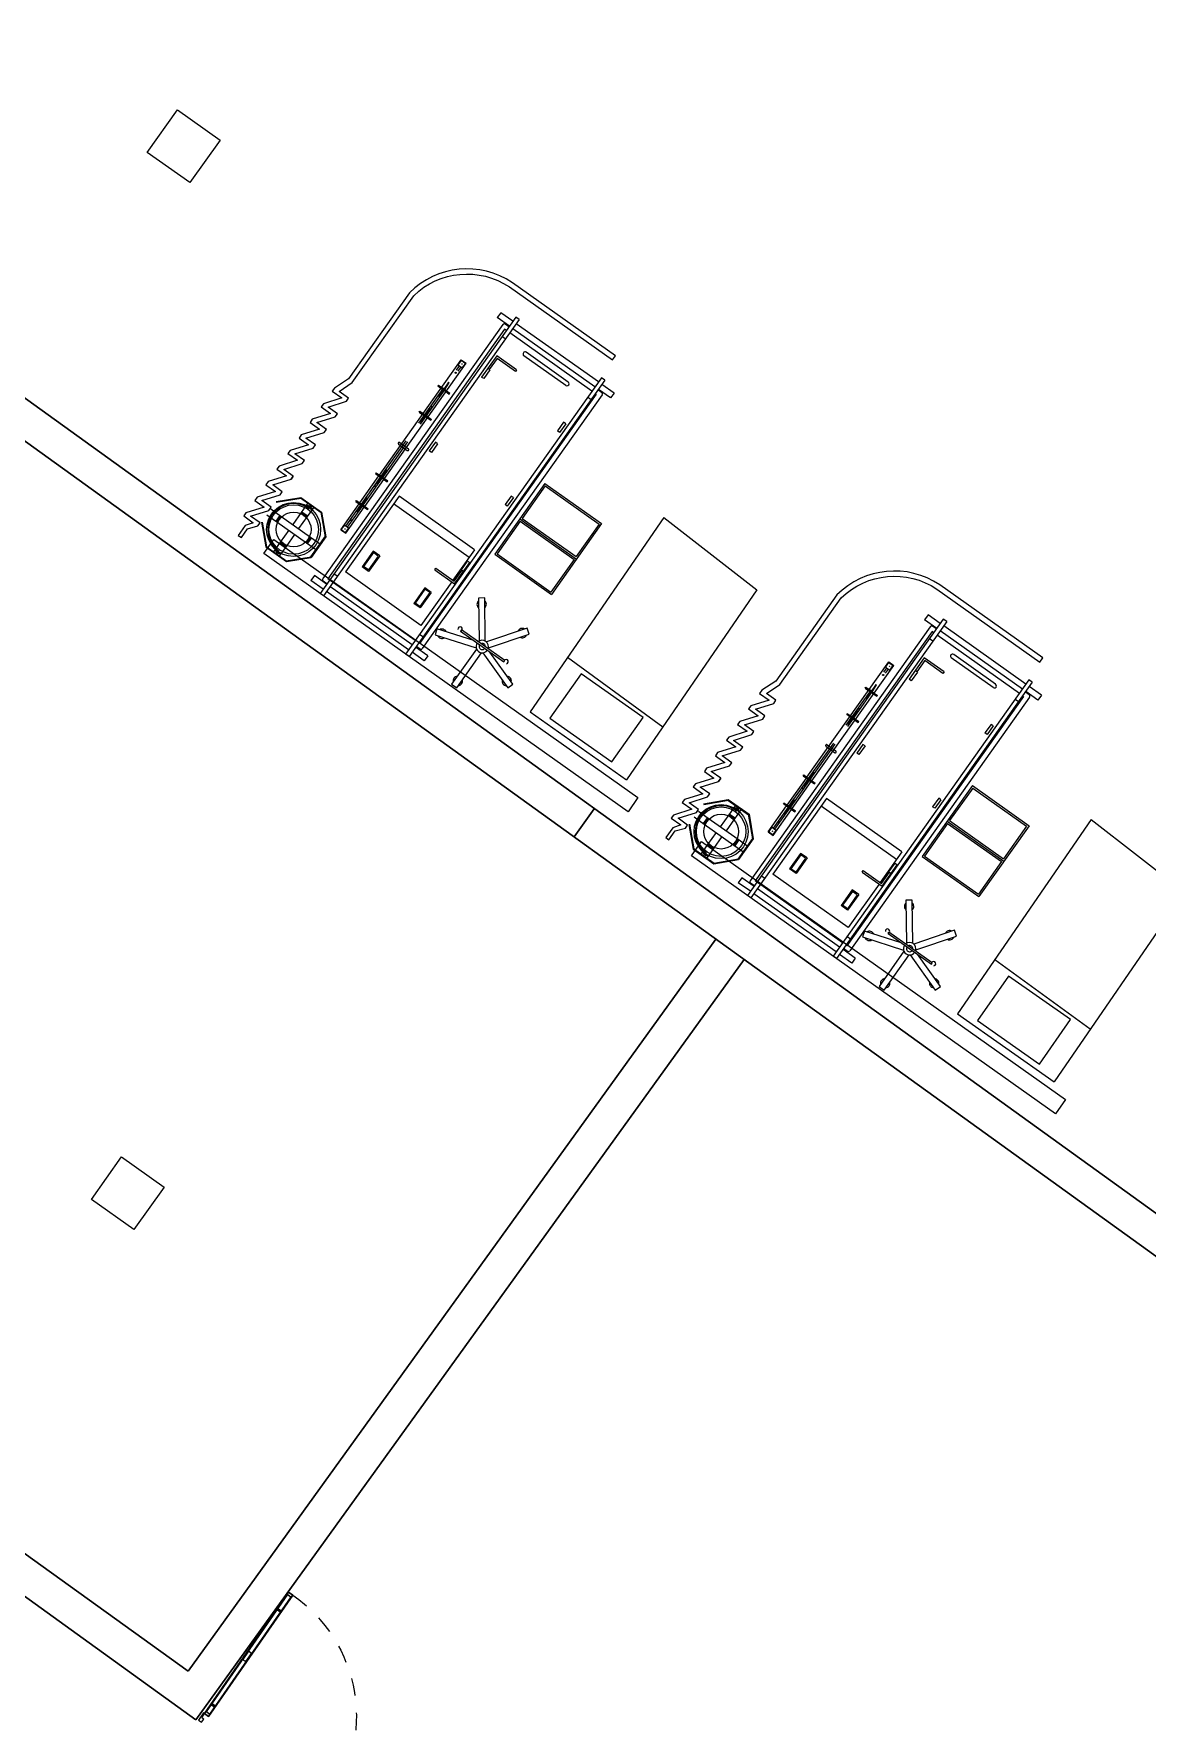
# Model space of a CAD drawing. Header units: metres. Extents: x 141303 to 146299, y 125960 to 127091.
# Drawn here: x 144679.5 to 144685.91, y 126069.53 to 126079.29 of the extents above; entities that cross this region are included whole.
import ezdxf

# ---------------------------------------------------------------- set-up
doc = ezdxf.new("R2010")
doc.units = ezdxf.units.M
doc.header["$MEASUREMENT"] = 0
for name, pattern in [('C05 _MOB-EQUIP URGENCIAS Y TOCOCIRUGÍA$0$006_URGENCIAS & TOCOCIRUGÍA$0$03.-PRIMER NIVEL GENERAL$0$XR-PLANTA 3ER NIVEL$0$DASHED', [19.05, 12.7, -6.35]), ('C05 _MOB-EQUIP URGENCIAS Y TOCOCIRUGÍA$0$006_URGENCIAS & TOCOCIRUGÍA$0$03.-PRIMER NIVEL GENERAL$0$XR-PLANTA 3ER NIVEL$0$DASHED2', [0.375, 0.25, -0.125]), ('C08_MUROS SERVICIOS$0$HIDDE100', [0.16, 0.1, -0.06])]:
    doc.linetypes.add(name, pattern=pattern)
doc.layers.add('FURNITURE', color=6, linetype='Continuous')
doc.layers.add('new column', color=4, linetype='Continuous', lineweight=25)
doc.layers.add('NVMI_WALL', color=7, linetype='Continuous', lineweight=30)
doc.layers.get('0').off()

# ---------------------------------------------------------------- blocks, each defined once
blk = doc.blocks.new('C05 _MOB-EQUIP URGENCIAS Y TOCOCIRUGÍA$0$cortina antibacterial')
blk.add_lwpolyline([(300.2657, -580.6732), (300.2657, -580.6512), (300.2657, -580.6732), (300.1987, -580.6732), (300.2657, -580.7612), (300.2657, -580.7832), (300.1987, -580.7832), (300.2657, -580.8712), (300.2657, -580.8932), (300.1987, -580.8932), (300.2657, -580.9812), (300.2657, -581.0032), (300.1987, -581.0032), (300.2657, -581.0913), (300.2657, -581.1133), (300.1987, -581.1133), (300.2657, -581.2013), (300.2657, -581.2233), (300.1987, -581.2233), (300.2307, -581.3093), (300.2307, -581.9212, 0.354939), (300.6507, -582.2812), (301.3781, -582.2812), (301.3781, -582.3112), (300.6507, -582.3112, -0.359051), (300.2007, -581.9212), (300.2007, -581.3133), (300.1657, -581.2233), (300.1657, -581.2013), (300.2327, -581.2013), (300.1657, -581.1133), (300.1657, -581.0913), (300.2327, -581.0913), (300.1657, -581.0032), (300.1657, -580.9812), (300.2327, -580.9812), (300.1657, -580.8932), (300.1657, -580.8712), (300.2327, -580.8712), (300.1657, -580.7832), (300.1657, -580.7612), (300.2327, -580.7612), (300.1657, -580.6732), (300.1657, -580.6512), (300.2327, -580.6512), (300.1657, -580.5632), (300.1657, -580.5412), (300.2327, -580.5412), (300.1657, -580.4532), (300.1657, -580.4312), (300.2327, -580.4312), (300.1657, -580.3432), (300.1657, -580.3212), (300.2327, -580.3212), (300.2047, -580.2809), (300.2047, -580.2112), (300.2267, -580.2112), (300.2267, -580.2736), (300.2657, -580.3212), (300.2657, -580.3432), (300.1987, -580.3432), (300.2657, -580.4312), (300.2657, -580.4532), (300.1987, -580.4532), (300.2657, -580.5412), (300.2657, -580.5632), (300.1987, -580.5632), (300.2657, -580.6512)], format="xyb")
blk = doc.blocks.new('bed ward')
at = {"layer": 'FURNITURE'}
for p, q in [((142390.7997, 126644.8988), (142391.2231, 126645.4299)), ((142391.2231, 126645.4299), (142392.3074, 126644.6671)), ((142390.7997, 126644.8988), (142391.9101, 126644.1162)), ((142392.0066, 126644.8787), (142391.6003, 126644.3345)), ((142392.4102, 126644.7311), (142392.4922, 126644.6739)), ((142391.9101, 126644.1162), (142392.3074, 126644.6671))]:
    blk.add_line(p, q, dxfattribs=at)
at = {"layer": 'FURNITURE', "lineweight": 0}
for p, q in [((142390.9006, 126642.6528, 310.935), (142392.4102, 126644.7311, 310.935)), ((142392.4922, 126644.6739, 310.935), (142390.9815, 126642.5941, 310.935)), ((142391.4412, 126643.7209, 310.935), (142391.621, 126643.9684, 310.935)), ((142390.9815, 126642.5941, 310.935), (142390.9006, 126642.6528, 310.935))]:
    blk.add_line(p, q, dxfattribs=at)
at = {"layer": 'FURNITURE', "linetype": 'Continuous', "lineweight": 0}
for p, q in [((142390.0804, 126644.6205, 310.935), (142390.0299, 126644.551, 310.935)), ((142390.1087, 126644.6, 310.935), (142390.0582, 126644.5304, 310.935)), ((142390.0804, 126644.6205, 310.935), (142390.1087, 126644.6, 310.935)), ((142390.0157, 126644.5315, 310.935), (142389.6749, 126644.0623, 310.935)), ((142390.0441, 126644.511, 310.935), (142389.7032, 126644.0417, 310.935)), ((142390.0683, 126644.4933, 310.935), (142389.7275, 126644.0241, 310.935)), ((142390.0056, 126644.5686, 310.935), (142389.9915, 126644.5492, 310.935)), ((142389.9915, 126644.5492, 310.935), (142391.5692, 126643.4032, 310.935)), ((142390.0056, 126644.5686, 310.935), (142391.5833, 126643.4226, 310.935)), ((142390.0766, 126644.5491, 310.935), (142390.0614, 126644.5281, 310.935)), ((142390.086, 126644.5176, 310.935), (142390.0824, 126644.5128, 310.935)), ((142390.086, 126644.5176, 310.935), (142391.5099, 126643.4833, 310.935)), ((142390.0906, 126644.5513, 310.935), (142391.5388, 126643.4994, 310.935)), ((142390.1172, 126644.4875, 310.935), (142390.1031, 126644.4681, 310.935)), ((142390.5962, 126644.2164, 310.935), (142390.8313, 126644.54, 310.935)), ((142390.6102, 126644.2186, 310.935), (142390.8335, 126644.526, 310.935)), ((142390.8313, 126644.54, 310.935), (142391.2359, 126644.2462, 310.935)), ((142390.8335, 126644.526, 310.935), (142391.0196, 126644.3909, 310.935)), ((142390.7963, 126644.0834, 310.935), (142391.0196, 126644.3909, 310.935)), ((142390.7985, 126644.0694, 310.935), (142391.0336, 126644.3931, 310.935)), ((142390.014, 126644.3573, 310.935), (142389.8401, 126644.1178, 310.935)), ((142390.0334, 126644.3432, 310.935), (142389.8595, 126644.1037, 310.935)), ((142390.2537, 126644.3402, 310.935), (142390.2449, 126644.328, 310.935)), ((142390.2449, 126644.328, 310.935), (142390.2942, 126644.2922, 310.935)), ((142390.2537, 126644.3402, 310.935), (142390.3031, 126644.3043, 310.935)), ((142390.3031, 126644.3043, 310.935), (142390.2942, 126644.2922, 310.935)), ((142390.8125, 126644.0717, 310.935), (142391.0358, 126644.3791, 310.935)), ((142391.0358, 126644.3791, 310.935), (142391.2219, 126644.2439, 310.935)), ((142390.5962, 126644.2164, 310.935), (142391.0008, 126643.9225, 310.935)), ((142390.6102, 126644.2186, 310.935), (142390.7963, 126644.0834, 310.935)), ((142390.9986, 126643.9365, 310.935), (142391.2219, 126644.2439, 310.935)), ((142391.0008, 126643.9225, 310.935), (142391.2359, 126644.2462, 310.935)), ((142389.6608, 126644.0429, 310.935), (142389.6102, 126643.9733, 310.935)), ((142389.6506, 126644.0799, 310.935), (142389.6365, 126644.0605, 310.935)), ((142389.6365, 126644.0605, 310.935), (142391.2142, 126642.9145, 310.935)), ((142389.6891, 126644.0223, 310.935), (142389.6386, 126643.9527, 310.935)), ((142389.6506, 126644.0799, 310.935), (142391.2283, 126642.9339, 310.935)), ((142389.6922, 126644.02, 310.935), (142389.6769, 126643.999, 310.935)), ((142389.7134, 126644.0047, 310.935), (142389.7063, 126643.9949, 310.935)), ((142389.7063, 126643.9949, 310.935), (142391.1303, 126642.9606, 310.935)), ((142389.7623, 126643.9988, 310.935), (142389.7482, 126643.9794, 310.935)), ((142389.9399, 126644.0613, 310.935), (142389.8577, 126643.9481, 310.935)), ((142389.9489, 126644.0548, 310.935), (142389.8731, 126643.9504, 310.935)), ((142389.9399, 126644.0613, 310.935), (142389.9489, 126644.0548, 310.935)), ((142390.6752, 126644.034, 310.935), (142390.6664, 126644.0218, 310.935)), ((142390.6664, 126644.0218, 310.935), (142390.7158, 126643.986, 310.935)), ((142390.6752, 126644.034, 310.935), (142390.7246, 126643.9981, 310.935)), ((142390.7246, 126643.9981, 310.935), (142390.7158, 126643.986, 310.935)), ((142390.8125, 126644.0717, 310.935), (142390.9986, 126643.9365, 310.935)), ((142389.6102, 126643.9733, 310.935), (142389.6386, 126643.9527, 310.935)), ((142389.6791, 126643.985, 310.935), (142391.1296, 126642.9314, 310.935)), ((142389.8577, 126643.9481, 310.935), (142389.9798, 126643.8593, 310.935)), ((142389.8731, 126643.9504, 310.935), (142389.9369, 126643.904, 310.935)), ((142389.9393, 126643.9073, 310.935), (142389.9305, 126643.8952, 310.935)), ((142389.9393, 126643.9073, 310.935), (142389.9886, 126643.8714, 310.935)), ((142389.9886, 126643.8714, 310.935), (142389.9798, 126643.8593, 310.935)), ((142390.9733, 126643.8063, 310.935), (142390.6607, 126643.3759, 310.935)), ((142390.9733, 126643.8063, 310.935), (142391.1477, 126643.6797, 310.935)), ((142390.5371, 126643.2647, 310.935), (142389.8784, 126643.7432, 310.935)), ((142390.5577, 126643.2931, 310.935), (142389.899, 126643.7716, 310.935)), ((142391.017, 126643.7746, 310.935), (142390.7044, 126643.3441, 310.935)), ((142391.0378, 126643.7664, 310.935), (142391.0466, 126643.7786, 310.935)), ((142391.0872, 126643.7306, 310.935), (142391.0378, 126643.7664, 310.935)), ((142391.1688, 126643.6898, 310.935), (142391.0466, 126643.7786, 310.935)), ((142391.0872, 126643.7306, 310.935), (142391.096, 126643.7427, 310.935)), ((142391.1533, 126643.6875, 310.935), (142391.0895, 126643.7338, 310.935)), ((142390.0073, 126643.6676, 310.935), (142390.0089, 126643.6701, 310.935)), ((142390.0073, 126643.6676, 310.935), (142390.0516, 126643.6395, 310.935)), ((142390.0089, 126643.6701, 310.935), (142390.0532, 126643.6419, 310.935)), ((142390.089, 126643.6119, 310.935), (142390.0089, 126643.6701, 310.935)), ((142390.0462, 126643.6425, 310.935), (142390.0905, 126643.6143, 310.935)), ((142391.0775, 126643.5831, 310.935), (142391.1533, 126643.6875, 310.935)), ((142391.0865, 126643.5765, 310.935), (142391.1688, 126643.6898, 310.935)), ((142391.1567, 126643.6731, 310.935), (142391.4054, 126643.4925, 310.935)), ((142390.1567, 126643.5591, 310.935), (142390.1583, 126643.5616, 310.935)), ((142390.1567, 126643.5591, 310.935), (142390.201, 126643.531, 310.935)), ((142390.2384, 126643.5034, 310.935), (142390.1583, 126643.5616, 310.935)), ((142390.1583, 126643.5616, 310.935), (142390.2026, 126643.5334, 310.935)), ((142390.1941, 126643.5315, 310.935), (142390.2384, 126643.5034, 310.935)), ((142390.1956, 126643.534, 310.935), (142390.2399, 126643.5058, 310.935)), ((142390.2384, 126643.5034, 310.935), (142390.2399, 126643.5058, 310.935)), ((142390.3608, 126643.6011, 310.935), (142390.352, 126643.589, 310.935)), ((142390.352, 126643.589, 310.935), (142390.4014, 126643.5531, 310.935)), ((142390.3608, 126643.6011, 310.935), (142390.4102, 126643.5653, 310.935)), ((142390.4102, 126643.5653, 310.935), (142390.4014, 126643.5531, 310.935)), ((142391.0865, 126643.5765, 310.935), (142391.0775, 126643.5831, 310.935)), ((142391.2158, 126643.5548, 310.935), (142391.1888, 126643.5176, 310.935)), ((142391.1888, 126643.5176, 310.935), (142391.2778, 126643.4529, 310.935)), ((142391.2171, 126643.5464, 310.935), (142391.1972, 126643.5189, 310.935)), ((142391.1972, 126643.5189, 310.935), (142391.2765, 126643.4613, 310.935)), ((142391.2158, 126643.5548, 310.935), (142391.3048, 126643.4901, 310.935)), ((142391.2171, 126643.5464, 310.935), (142391.2964, 126643.4888, 310.935)), ((142391.5812, 126643.5304, 310.935), (142391.5307, 126643.4608, 310.935)), ((142391.6096, 126643.5098, 310.935), (142391.559, 126643.4402, 310.935)), ((142391.5812, 126643.5304, 310.935), (142391.6096, 126643.5098, 310.935)), ((142391.4054, 126643.4925, 310.935), (142391.0927, 126643.062, 310.935)), ((142391.4923, 126643.459, 310.935), (142391.1303, 126642.9606, 310.935)), ((142391.5166, 126643.4414, 310.935), (142391.1757, 126642.9721, 310.935)), ((142391.5449, 126643.4208, 310.935), (142391.204, 126642.9515, 310.935)), ((142391.2964, 126643.4888, 310.935), (142391.2765, 126643.4613, 310.935)), ((142391.3048, 126643.4901, 310.935), (142391.2778, 126643.4529, 310.935)), ((142391.4716, 126643.5037, 310.935), (142391.4575, 126643.4843, 310.935)), ((142391.5099, 126643.4833, 310.935), (142391.5064, 126643.4784, 310.935)), ((142391.541, 126643.4854, 310.935), (142391.5257, 126643.4644, 310.935)), ((142391.5833, 126643.4226, 310.935), (142391.5692, 126643.4032, 310.935)), ((142390.5491, 126643.2813, 310.935), (142390.5712, 126643.3117, 310.935)), ((142390.6607, 126643.3759, 310.935), (142391.0927, 126643.062, 310.935)), ((142390.5082, 126643.3038, 310.935), (142390.5097, 126643.3063, 310.935)), ((142390.5082, 126643.3038, 310.935), (142390.5525, 126643.2757, 310.935)), ((142390.5097, 126643.3063, 310.935), (142390.554, 126643.2781, 310.935)), ((142390.5898, 126643.2481, 310.935), (142390.5097, 126643.3063, 310.935)), ((142390.5455, 126643.2763, 310.935), (142390.5898, 126643.2481, 310.935)), ((142390.5471, 126643.2787, 310.935), (142390.5914, 126643.2506, 310.935)), ((142390.5898, 126643.2481, 310.935), (142390.5914, 126643.2506, 310.935)), ((142391.0019, 126643.2603, 310.935), (142390.9749, 126643.223, 310.935)), ((142390.9749, 126643.223, 310.935), (142391.0639, 126643.1584, 310.935)), ((142391.0032, 126643.2519, 310.935), (142390.9832, 126643.2244, 310.935)), ((142390.9832, 126643.2244, 310.935), (142391.0625, 126643.1668, 310.935)), ((142391.0019, 126643.2603, 310.935), (142391.0909, 126643.1956, 310.935)), ((142391.0032, 126643.2519, 310.935), (142391.0825, 126643.1943, 310.935)), ((142390.667, 126643.1885, 310.935), (142390.6685, 126643.1909, 310.935)), ((142390.667, 126643.1885, 310.935), (142390.7113, 126643.1603, 310.935)), ((142390.6685, 126643.1909, 310.935), (142390.7128, 126643.1628, 310.935)), ((142390.7486, 126643.1328, 310.935), (142390.6685, 126643.1909, 310.935)), ((142390.7043, 126643.1609, 310.935), (142390.7486, 126643.1328, 310.935)), ((142390.7059, 126643.1634, 310.935), (142390.7502, 126643.1352, 310.935)), ((142390.7486, 126643.1328, 310.935), (142390.7502, 126643.1352, 310.935)), ((142391.0825, 126643.1943, 310.935), (142391.0625, 126643.1668, 310.935)), ((142391.0909, 126643.1956, 310.935), (142391.0639, 126643.1584, 310.935)), ((142390.66, 126642.8107, 310.935), (142390.7458, 126642.9288, 310.935)), ((142390.6633, 126642.8083, 310.935), (142390.7491, 126642.9264, 310.935)), ((142390.7458, 126642.9288, 310.935), (142390.8882, 126642.9514, 310.935)), ((142390.7464, 126642.9248, 310.935), (142390.8889, 126642.9474, 310.935)), ((142390.8858, 126642.9481, 310.935), (142391.004, 126642.8623, 310.935)), ((142390.8882, 126642.9514, 310.935), (142391.0064, 126642.8656, 310.935)), ((142390.8895, 126642.8638, 310.935), (142390.9307, 126642.9206, 310.935)), ((142391.1167, 126643.015, 310.935), (142391.1026, 126642.9956, 310.935)), ((142391.1616, 126642.9527, 310.935), (142391.1111, 126642.8831, 310.935)), ((142391.1899, 126642.9321, 310.935), (142391.1394, 126642.8625, 310.935)), ((142391.1589, 126642.9547, 310.935), (142391.1436, 126642.9336, 310.935)), ((142391.2283, 126642.9339, 310.935), (142391.2142, 126642.9145, 310.935)), ((142390.6908, 126642.8532, 310.935), (142390.7475, 126642.812, 310.935)), ((142390.7037, 126642.8445, 310.935), (142390.7272, 126642.8768, 310.935)), ((142390.7037, 126642.8445, 310.935), (142390.7069, 126642.8421, 310.935)), ((142390.7069, 126642.8421, 310.935), (142390.7304, 126642.8745, 310.935)), ((142390.7075, 126642.8565, 310.935), (142390.7169, 126642.8695, 310.935)), ((142390.7075, 126642.8565, 310.935), (142390.7107, 126642.8542, 310.935)), ((142390.7149, 126642.8864, 310.935), (142390.7716, 126642.8452, 310.935)), ((142390.7169, 126642.8695, 310.935), (142390.7201, 126642.8671, 310.935)), ((142390.7186, 126642.8583, 310.935), (142390.7292, 126642.8507, 310.935)), ((142390.7272, 126642.8768, 310.935), (142390.7304, 126642.8745, 310.935)), ((142390.7427, 126642.8155, 310.935), (142390.7668, 126642.8487, 310.935)), ((142390.7475, 126642.812, 310.935), (142390.7716, 126642.8452, 310.935)), ((142390.8895, 126642.8638, 310.935), (142390.9227, 126642.8398, 310.935)), ((142390.893, 126642.8687, 310.935), (142390.9262, 126642.8446, 310.935)), ((142390.9227, 126642.8398, 310.935), (142390.9639, 126642.8965, 310.935)), ((142391.0249, 126642.7225, 310.935), (142391.0023, 126642.865, 310.935)), ((142391.0289, 126642.7231, 310.935), (142391.0064, 126642.8656, 310.935)), ((142391.1111, 126642.8831, 310.935), (142391.1394, 126642.8625, 310.935)), ((142390.6825, 126642.6682, 310.935), (142390.66, 126642.8107, 310.935)), ((142390.6866, 126642.6689, 310.935), (142390.664, 126642.8114, 310.935)), ((142390.9398, 126642.6074, 310.935), (142391.0256, 126642.7256, 310.935)), ((142390.725, 126642.6374, 310.935), (142390.7662, 126642.6941, 310.935)), ((142390.7582, 126642.6133, 310.935), (142390.7994, 126642.67, 310.935)), ((142390.7627, 126642.6892, 310.935), (142390.7959, 126642.6652, 310.935)), ((142390.7662, 126642.6941, 310.935), (142390.7994, 126642.67, 310.935)), ((142390.9173, 126642.6887, 310.935), (142390.9414, 126642.7219, 310.935)), ((142390.9173, 126642.6887, 310.935), (142390.974, 126642.6475, 310.935)), ((142390.9221, 126642.6852, 310.935), (142390.9462, 126642.7183, 310.935)), ((142390.9414, 126642.7219, 310.935), (142390.9981, 126642.6807, 310.935)), ((142390.9431, 126642.605, 310.935), (142391.0289, 126642.7231, 310.935)), ((142390.9585, 126642.6594, 310.935), (142390.982, 126642.6917, 310.935)), ((142390.9585, 126642.6594, 310.935), (142390.9618, 126642.657, 310.935)), ((142390.9618, 126642.657, 310.935), (142390.9853, 126642.6894, 310.935)), ((142390.9654, 126642.6791, 310.935), (142390.9703, 126642.6755, 310.935)), ((142390.9688, 126642.6667, 310.935), (142390.972, 126642.6644, 310.935)), ((142390.972, 126642.6644, 310.935), (142390.9814, 126642.6773, 310.935)), ((142390.9782, 126642.6797, 310.935), (142390.9814, 126642.6773, 310.935)), ((142390.982, 126642.6917, 310.935), (142390.9853, 126642.6894, 310.935)), ((142390.8, 126642.5865, 310.935), (142390.9425, 126642.6091, 310.935)), ((142390.8007, 126642.5824, 310.935), (142390.9431, 126642.605, 310.935))]:
    blk.add_line(p, q, dxfattribs=at)
at = {"layer": 'FURNITURE', "linetype": 'C05 _MOB-EQUIP URGENCIAS Y TOCOCIRUGÍA$0$006_URGENCIAS & TOCOCIRUGÍA$0$03.-PRIMER NIVEL GENERAL$0$XR-PLANTA 3ER NIVEL$0$DASHED2', "lineweight": 0}
for p, q in [((142389.8784, 126643.7432, 310.935), (142389.899, 126643.7716, 310.935)), ((142389.8834, 126643.7458, 310.935), (142389.8981, 126643.766, 310.935)), ((142389.9061, 126643.7262, 310.935), (142389.8839, 126643.7423, 310.935)), ((142389.9237, 126643.7505, 310.935), (142389.9016, 126643.7666, 310.935)), ((142389.9096, 126643.7268, 310.935), (142389.9243, 126643.747, 310.935)), ((142390.5442, 126643.2745, 310.935), (142389.9137, 126643.7324, 310.935)), ((142390.5506, 126643.2834, 310.935), (142389.9202, 126643.7413, 310.935)), ((142390.0228, 126643.6099, 310.935), (142390.0447, 126643.6401, 310.935)), ((142390.0275, 126643.6065, 310.935), (142390.0228, 126643.6099, 310.935)), ((142390.0275, 126643.6065, 310.935), (142390.0496, 126643.6369, 310.935)), ((142390.0447, 126643.6401, 310.935), (142390.089, 126643.6119, 310.935)), ((142390.0483, 126643.645, 310.935), (142390.0704, 126643.6755, 310.935)), ((142390.0532, 126643.6419, 310.935), (142390.0751, 126643.6721, 310.935)), ((142390.0751, 126643.6721, 310.935), (142390.0704, 126643.6755, 310.935)), ((142390.089, 126643.6119, 310.935), (142390.0905, 126643.6143, 310.935)), ((142390.1722, 126643.5014, 310.935), (142390.1941, 126643.5315, 310.935)), ((142390.1769, 126643.498, 310.935), (142390.199, 126643.5284, 310.935)), ((142390.1977, 126643.5365, 310.935), (142390.2198, 126643.567, 310.935)), ((142390.2026, 126643.5334, 310.935), (142390.2245, 126643.5635, 310.935)), ((142390.2245, 126643.5635, 310.935), (142390.2198, 126643.567, 310.935)), ((142390.1769, 126643.498, 310.935), (142390.1722, 126643.5014, 310.935)), ((142390.3516, 126643.3837, 310.935), (142390.3873, 126643.4327, 310.935)), ((142390.361, 126643.3768, 310.935), (142390.3966, 126643.4259, 310.935)), ((142390.5759, 126643.3083, 310.935), (142390.5712, 126643.3117, 310.935)), ((142390.5236, 126643.2461, 310.935), (142390.5455, 126643.2763, 310.935)), ((142390.5283, 126643.2427, 310.935), (142390.5236, 126643.2461, 310.935)), ((142390.5283, 126643.2427, 310.935), (142390.5504, 126643.2732, 310.935)), ((142390.6959, 126643.1494, 310.935), (142390.5418, 126643.2613, 310.935)), ((142390.703, 126643.1591, 310.935), (142390.5489, 126643.271, 310.935)), ((142390.554, 126643.2781, 310.935), (142390.5759, 126643.3083, 310.935)), ((142390.7095, 126643.168, 310.935), (142390.5553, 126643.2799, 310.935)), ((142390.7165, 126643.1777, 310.935), (142390.5624, 126643.2897, 310.935)), ((142390.6824, 126643.1308, 310.935), (142390.7043, 126643.1609, 310.935)), ((142390.6871, 126643.1274, 310.935), (142390.6824, 126643.1308, 310.935)), ((142390.6871, 126643.1274, 310.935), (142390.7092, 126643.1578, 310.935)), ((142390.8493, 126643.038, 310.935), (142390.7006, 126643.146, 310.935)), ((142390.8281, 126643.0682, 310.935), (142390.7077, 126643.1557, 310.935)), ((142390.7079, 126643.1659, 310.935), (142390.73, 126643.1963, 310.935)), ((142390.7128, 126643.1628, 310.935), (142390.7347, 126643.1929, 310.935)), ((142390.8346, 126643.0771, 310.935), (142390.7141, 126643.1646, 310.935)), ((142390.8699, 126643.0663, 310.935), (142390.7212, 126643.1743, 310.935)), ((142390.7347, 126643.1929, 310.935), (142390.73, 126643.1963, 310.935)), ((142390.824, 126643.0625, 310.935), (142390.8387, 126643.0828, 310.935)), ((142390.8467, 126643.043, 310.935), (142390.8246, 126643.0591, 310.935)), ((142390.8644, 126643.0672, 310.935), (142390.8422, 126643.0833, 310.935)), ((142390.8493, 126643.038, 310.935), (142390.8699, 126643.0663, 310.935)), ((142390.8502, 126643.0435, 310.935), (142390.8649, 126643.0637, 310.935))]:
    blk.add_line(p, q, dxfattribs=at)
at = {"layer": 'FURNITURE', "linetype": 'C05 _MOB-EQUIP URGENCIAS Y TOCOCIRUGÍA$0$006_URGENCIAS & TOCOCIRUGÍA$0$03.-PRIMER NIVEL GENERAL$0$XR-PLANTA 3ER NIVEL$0$DASHED', "lineweight": 0}
for p, q in [((142390.7662, 126642.6941, 310.935), (142390.8895, 126642.8638, 310.935)), ((142390.7716, 126642.8452, 310.935), (142390.8399, 126642.7956, 310.935)), ((142390.7994, 126642.67, 310.935), (142390.9227, 126642.8398, 310.935)), ((142390.7475, 126642.812, 310.935), (142390.8158, 126642.7624, 310.935)), ((142390.849, 126642.7383, 310.935), (142390.9173, 126642.6887, 310.935)), ((142390.8731, 126642.7715, 310.935), (142390.9414, 126642.7219, 310.935))]:
    blk.add_line(p, q, dxfattribs=at)
at = {"layer": 'FURNITURE'}
blk.add_lwpolyline([(142391.695, 126644.4122), (142391.9489, 126644.2293), (142392.204, 126644.5834), (142391.9501, 126644.7663)], close=True, dxfattribs=at)
at = {"layer": 'FURNITURE', "lineweight": 0, "elevation": 310.935}
for points in [[(142391.5386, 126643.8799), (142391.4621, 126644.1159), (142391.4278, 126644.1048), (142391.5043, 126643.8688)], [(142391.567, 126643.8476), (142391.7708, 126643.9891), (142391.7503, 126644.0187), (142391.5632, 126643.8888)], [(142391.4998, 126643.8626), (142391.2517, 126643.862), (142391.2518, 126643.8259), (142391.4999, 126643.8265)], [(142391.4962, 126643.7966), (142391.4263, 126643.5851), (142391.4605, 126643.5738), (142391.5384, 126643.8093)], [(142391.5457, 126643.8117), (142391.7464, 126643.6658), (142391.7676, 126643.6949), (142391.5669, 126643.8408)]]:
    blk.add_lwpolyline(points, dxfattribs=at)
blk.add_lwpolyline([(142391.6317, 126643.9831, 2.414214), (142391.6211, 126643.9685), (142391.6138, 126643.9738), (142391.4338, 126643.726), (142391.4411, 126643.7207, 2.414214), (142391.4305, 126643.7061)], format="xyb", dxfattribs=at)
at = {"layer": 'FURNITURE', "linetype": 'C05 _MOB-EQUIP URGENCIAS Y TOCOCIRUGÍA$0$006_URGENCIAS & TOCOCIRUGÍA$0$03.-PRIMER NIVEL GENERAL$0$XR-PLANTA 3ER NIVEL$0$DASHED2', "lineweight": 0}
for centre, radius in [((142389.9033, 126643.7468, 310.935), 0.000769), ((142389.9534, 126643.7104, 310.935), 0.003), ((142390.1476, 126643.5693, 310.935), 0.003), ((142390.6007, 126643.2402, 310.935), 0.003), ((142390.7949, 126643.0992, 310.935), 0.003), ((142390.8454, 126643.0625, 310.935), 0.000769)]:
    blk.add_circle(centre, radius, dxfattribs=at)
at = {"layer": 'FURNITURE', "linetype": 'Continuous', "lineweight": 0}
for radius in [0.1555, 0.1425, 0.1]:
    blk.add_circle((142390.8445, 126642.7669, 310.935), radius, dxfattribs=at)
for centre, radius, start, end in [((142390.0847, 126644.5432, 310.935), 0.01, 54.006, 144.006), ((142390.0237, 126644.3502, 310.935), 0.012, 324.006, 144.006), ((142389.8498, 126644.1108, 310.935), 0.012, 144.006, 324.006), ((142389.685, 126643.9931, 310.935), 0.01, 144.006, 234.006), ((142391.5329, 126643.4913, 310.935), 0.01, 324.006, 54.006), ((142391.1355, 126642.9395, 310.935), 0.01, 234.006, 324.006), ((142390.8445, 126642.7669, 310.935), 0.1495, 144.006, 324.006)]:
    blk.add_arc(centre, radius, start, end, dxfattribs=at)
at = {"layer": 'FURNITURE', "lineweight": 0}
for centre, radius, start, end in [((142391.4561, 126644.0761, 310.935), 0.027, 329.76187, 66.14124), ((142391.4561, 126644.0761, 310.935), 0.027, 149.76187, 246.14124), ((142391.731, 126643.9833, 310.935), 0.027, 76.56714, 172.94651), ((142391.731, 126643.9833, 310.935), 0.027, 256.56714, 352.94651), ((142391.2878, 126643.8441, 310.935), 0.027, 41.94298, 138.32235), ((142391.2878, 126643.8441, 310.935), 0.027, 221.94298, 318.32235), ((142391.5311, 126643.8446, 310.935), 0.036, 68.48351, 219.52848), ((142391.5311, 126643.8446, 310.935), 0.036, 234.006, 54.006), ((142391.5311, 126643.8446, 310.935), 0.018, 84.006, 204.006), ((142391.5311, 126643.8446, 310.935), 0.018, 234.006, 54.006), ((142391.7278, 126643.7015, 310.935), 0.027, 5.7848, 102.16417), ((142391.4547, 126643.6136, 310.935), 0.027, 113.50803, 209.8874), ((142391.4547, 126643.6136, 310.935), 0.027, 293.50803, 29.8874), ((142391.7278, 126643.7015, 310.935), 0.027, 185.7848, 282.16417)]:
    blk.add_arc(centre, radius, start, end, dxfattribs=at)
at = {"layer": 'FURNITURE', "linetype": 'C05 _MOB-EQUIP URGENCIAS Y TOCOCIRUGÍA$0$006_URGENCIAS & TOCOCIRUGÍA$0$03.-PRIMER NIVEL GENERAL$0$XR-PLANTA 3ER NIVEL$0$DASHED2', "lineweight": 0}
for centre, radius, start, end in [((142389.8854, 126643.7443, 310.935), 0.0025, 144.006, 234.006), ((142389.9001, 126643.7646, 310.935), 0.0025, 54.006, 144.006), ((142389.9076, 126643.7282, 310.935), 0.0025, 234.006, 324.006), ((142389.9223, 126643.7485, 310.935), 0.0025, 324.006, 54.006), ((142390.3919, 126643.4293, 310.935), 0.0058, 324.006, 144.006), ((142390.3563, 126643.3803, 310.935), 0.0058, 144.006, 324.006), ((142390.826, 126643.0611, 310.935), 0.0025, 144.006, 234.006), ((142390.8407, 126643.0813, 310.935), 0.0025, 54.006, 144.006), ((142390.8482, 126643.045, 310.935), 0.0025, 234.006, 324.006), ((142390.8629, 126643.0652, 310.935), 0.0025, 324.006, 54.006)]:
    blk.add_arc(centre, radius, start, end, dxfattribs=at)
at = {"layer": 'FURNITURE', "lineweight": 0, "xscale": -1, "rotation": 234.0059966302266}
blk.add_blockref('C05 _MOB-EQUIP URGENCIAS Y TOCOCIRUGÍA$0$cortina antibacterial', (142683.8811, 126058.568, 310.935), dxfattribs=at)
blk = doc.blocks.new('C08_MUROS SERVICIOS$0$DOOR 1.20')
at = {"linetype": 'C08_MUROS SERVICIOS$0$HIDDE100'}
blk.add_lwpolyline([(187.586, 86.339, -0.424767), (188.786, 87.579)], format="xyb", dxfattribs=at)
at = {"linetype": 'ByBlock'}
blk.add_lwpolyline([(188.826, 86.379), (188.826, 87.579), (188.786, 87.579), (188.786, 86.379), (188.826, 86.379)], dxfattribs=at)
for points in [[(188.826, 87.559), (188.786, 87.559), (188.786, 87.579), (188.826, 87.579)], [(188.821, 87.41), (188.791, 87.41), (188.791, 87.419), (188.821, 87.419)], [(188.796, 87.419), (188.816, 87.419), (188.816, 87.41), (188.796, 87.41)], [(188.791, 86.999), (188.821, 86.999), (188.821, 86.919), (188.791, 86.919)], [(188.821, 86.469), (188.791, 86.469), (188.791, 86.479), (188.821, 86.479)], [(188.796, 86.479), (188.816, 86.479), (188.816, 86.469), (188.796, 86.469)], [(188.826, 86.379), (188.786, 86.379), (188.786, 86.399), (188.826, 86.399)]]:
    blk.add_lwpolyline(points, close=True)
blk.add_lwpolyline([(188.821, 86.399), (188.821, 87.559), (188.791, 87.559), (188.791, 86.399)], close=True, dxfattribs=at)
for points in [[(187.576, 86.379), (187.576, 86.309), (187.606, 86.309), (187.606, 86.339), (187.586, 86.339), (187.586, 86.379), (187.576, 86.379)], [(188.836, 86.379), (188.836, 86.309), (188.806, 86.309), (188.806, 86.339), (188.826, 86.339), (188.826, 86.379), (188.836, 86.379)]]:
    blk.add_lwpolyline(points)

msp = doc.modelspace()

# ---------------------------------------------------------------- linework, layer by layer
at = {"layer": 'new column'}
for p, q in [((144680.15372, 126078.60343), (144680.32766, 126078.84786)), ((144680.32766, 126078.84786), (144680.57209, 126078.67392)), ((144680.39815, 126078.42949), (144680.15372, 126078.60343)), ((144680.57209, 126078.67392), (144680.39815, 126078.42949)), ((144679.83174, 126072.57536), (144680.00568, 126072.81979)), ((144680.00568, 126072.81979), (144680.2501, 126072.64585)), ((144680.2501, 126072.64585), (144680.07616, 126072.40142)), ((144680.07616, 126072.40142), (144679.83174, 126072.57536))]:
    msp.add_line(p, q, dxfattribs=at)
at = {"layer": 'NVMI_WALL'}
for p, q in [((144690.19077, 126069.44498), (144676.15702, 126079.56017)), ((144690.07446, 126069.28228), (144676.04008, 126079.39792)), ((144682.61041, 126074.66218), (144682.72672, 126074.82488)), ((144682.61041, 126074.66218), (144682.72672, 126074.82488)), ((144680.38805, 126069.85805), (144683.42668, 126074.07383)), ((144680.43335, 126069.57886), (144683.58893, 126073.95689)), ((144680.38805, 126069.85805), (144677.06198, 126072.2554)), ((144680.43335, 126069.57886), (144676.94504, 126072.09315))]:
    msp.add_line(p, q, dxfattribs=at)

# ---------------------------------------------------------------- block references
at = {"layer": 'FURNITURE'}
for p, rotation in [((16385.70335, 266980.16139), 270.6684327277618), ((16388.16408, 266978.42162), 270.6684327277618), ((-84.77293, 2158.44068), 358.910920392061)]:
    msp.add_blockref('bed ward', p, dxfattribs=dict(at, rotation=rotation))
at = {"layer": 'FURNITURE', "xscale": -0.7088458887546228, "yscale": 0.7088458887546228, "zscale": 0.7088458887546228, "rotation": 325.2834132662443}
msp.add_blockref('C08_MUROS SERVICIOS$0$DOOR 1.20', (144755.63225, 125943.05594), dxfattribs=at)

doc.saveas('drawing.dxf')
